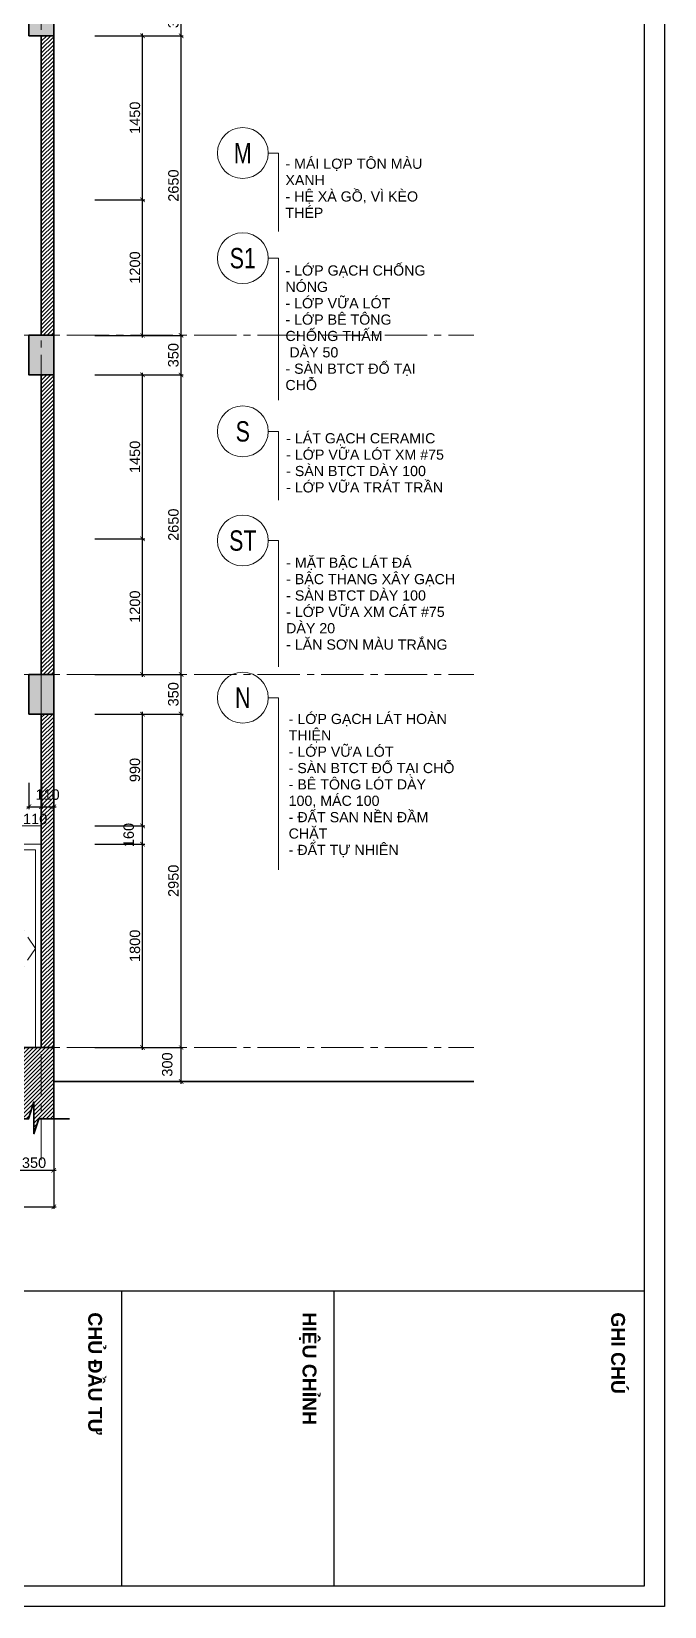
# Model space of a CAD drawing. Header units: millimetres. Extents: x 522695 to 636011, y 461124 to 505319.
# Drawn here: x 630411 to 636011, y 470134 to 484066 of the extents above; entities that cross this region are included whole.
import ezdxf
from ezdxf.enums import TextEntityAlignment as Align

# ---------------------------------------------------------------- set-up
doc = ezdxf.new("R2010")
doc.units = ezdxf.units.MM
doc.header["$LTSCALE"] = 500
doc.header["$MEASUREMENT"] = 0
doc.linetypes.add('CENTER2', pattern=[1.125, 0.75, -0.125, 0.125, -0.125])
doc.linetypes.add('DASHED2', pattern=[0.375, 0.25, -0.125])
doc.layers.get('0').update_dxf_attribs({"linetype": 'CONTINUOUS'})
doc.layers.get('DEFPOINTS').update_dxf_attribs({"color": 250, "linetype": 'CONTINUOUS'})
for name, color, linetype, lineweight in [('DH_CAT', 3, 'CONTINUOUS', 35), ('DH_HATCH', 250, 'CONTINUOUS', 5), ('DH_KHUAT', 149, 'DASHED2', 9), ('DH_KTHUOC', 8, 'CONTINUOUS', 5), ('DH_NETMANH', 9, 'CONTINUOUS', 5), ('DH_NOITHAT', 252, 'CONTINUOUS', 9), ('DH_TEXT', 4, 'CONTINUOUS', 13), ('DH_TRUC', 251, 'CENTER2', 5)]:
    doc.layers.add(name, color=color, linetype=linetype, lineweight=lineweight)
doc.layers.add('IN', color=5, linetype='CONTINUOUS')
doc.styles.add('arial', font='arial.ttf')
doc.styles.add('DH_ARIAL_B', font='arialbd.ttf')
doc.styles.add('DH_KITHUOC', font='arial.ttf')
doc.dimstyles.new('DH_100s', dxfattribs={"dimtxt": 230, "dimasz": 100, "dimexe": 50, "dimexo": 0, "dimgap": 50, "dimtad": 1, "dimdec": 0, "dimzin": 0, "dimdsep": 46, "dimtxsty": 'DH_KITHUOC', "dimblk1": 'ARCHTICK', "dimblk2": 'ARCHTICK', "dimsah": 1, "dimcen": 90, "dimdle": 50, "dimclrd": 8, "dimclre": 8, "dimclrt": 4, "dimadec": 0, "dimazin": 0, "dimtfac": 100, "dimtdec": 0, "dimtofl": 0, "dimtmove": 2, "dimatfit": 3, "dimldrblk": 'ARCHTICK', "dimfxl": 1, "dimtolj": 2, "dimtzin": 0, "dimarcsym": 0})

# ---------------------------------------------------------------- blocks, each defined once
blk = doc.blocks.new('KHUNGTEN_A3')
at = {"color": 3}
blk.add_lwpolyline([(0, 14850), (21000, 14850), (21000, 0), (0, 0)], close=True, dxfattribs=at)
blk.add_lwpolyline([(380, 14704), (20854, 14704), (20854, 146), (380, 146)], close=True)
for points in [[(18720, 14704), (18720, 146)], [(18720, 12461), (20854, 12461)], [(18720, 10924), (20854, 10924)]]:
    blk.add_lwpolyline(points)
at = {"layer": 'DH_TEXT', "char_height": 100, "width": 1830.82, "attachment_point": 4, "style": 'DH_ARIAL_B'}
for s, insert in [('GHI CHÚ', (18874, 14514)), ('HIỆU CHỈNH', (18874, 12271)), ('CHỦ ĐẦU TƯ', (18874, 10734))]:
    blk.add_mtext(s, dxfattribs=dict(at, insert=insert))
blk = doc.blocks.new('_ARCHTICK')
at = {"color": 0, "linetype": 'ByBlock', "const_width": 0.15}
blk.add_lwpolyline([(-0.5, -0.5), (0.5, 0.5)], dxfattribs=at)
blk = doc.blocks.new('*D767')
at = {"layer": 'DEFPOINTS', "color": 0, "transparency": 16777216}
for p in [(630388, 477421), (630498, 477421), (630498, 477208)]:
    blk.add_point(p, dxfattribs=at)
at = {"layer": 'DH_KTHUOC', "color": 8, "lineweight": -2, "transparency": 16777216}
for p, q in [((630388, 477421), (630388, 477188)), ((630498, 477421), (630498, 477188)), ((630368, 477208), (630518, 477208))]:
    blk.add_line(p, q, dxfattribs=at)
at = {"layer": 'DH_KTHUOC', "color": 8, "lineweight": -2, "transparency": 16777216, "xscale": 40, "yscale": 40, "zscale": 40, "rotation": 180}
blk.add_blockref('_ARCHTICK', (630388, 477208), dxfattribs=at)
at = {"layer": 'DH_KTHUOC', "color": 8, "lineweight": -2, "transparency": 16777216, "xscale": 40, "yscale": 40, "zscale": 40}
blk.add_blockref('_ARCHTICK', (630498, 477208), dxfattribs=at)
at = {"layer": 'DH_KTHUOC', "color": 4, "transparency": 16777216, "insert": (630443, 477100), "char_height": 92, "attachment_point": 5, "style": 'DH_KITHUOC'}
blk.add_mtext('\\A2;110', dxfattribs=at)
blk = doc.blocks.new('*D768')
at = {"layer": 'DEFPOINTS', "color": 0, "transparency": 16777216}
for p in [(630498, 477421), (630608, 477421), (630608, 477208)]:
    blk.add_point(p, dxfattribs=at)
at = {"layer": 'DH_KTHUOC', "color": 8, "lineweight": -2, "transparency": 16777216}
for p, q in [((630498, 477421), (630498, 477188)), ((630608, 477421), (630608, 477188)), ((630478, 477208), (630628, 477208))]:
    blk.add_line(p, q, dxfattribs=at)
at = {"layer": 'DH_KTHUOC', "color": 8, "lineweight": -2, "transparency": 16777216, "xscale": 40, "yscale": 40, "zscale": 40, "rotation": 180}
blk.add_blockref('_ARCHTICK', (630498, 477208), dxfattribs=at)
at = {"layer": 'DH_KTHUOC', "color": 8, "lineweight": -2, "transparency": 16777216, "xscale": 40, "yscale": 40, "zscale": 40}
blk.add_blockref('_ARCHTICK', (630608, 477208), dxfattribs=at)
at = {"layer": 'DH_KTHUOC', "color": 4, "transparency": 16777216, "insert": (630553, 477315), "char_height": 92, "attachment_point": 5, "style": 'DH_KITHUOC'}
blk.add_mtext('\\A2;110', dxfattribs=at)
blk = doc.blocks.new('*D777')
at = {"layer": 'DEFPOINTS', "color": 0, "transparency": 16777216}
for p in [(630970, 475078), (631734, 475078), (630970, 474778)]:
    blk.add_point(p, dxfattribs=at)
at = {"layer": 'DH_KTHUOC', "color": 8, "lineweight": -2, "transparency": 16777216}
for p, q in [((631734, 474758), (631734, 475098)), ((630970, 475078), (631754, 475078)), ((630970, 474778), (631754, 474778))]:
    blk.add_line(p, q, dxfattribs=at)
at = {"layer": 'DH_KTHUOC', "color": 8, "lineweight": -2, "transparency": 16777216, "xscale": 40, "yscale": 40, "zscale": 40}
for p, rotation in [((631734, 475078), 90), ((631734, 474778), 270)]:
    blk.add_blockref('_ARCHTICK', p, dxfattribs=dict(at, rotation=rotation))
at = {"layer": 'DH_KTHUOC', "color": 4, "transparency": 16777216, "insert": (631612, 474928), "char_height": 92, "attachment_point": 5, "rotation": 90, "style": 'DH_KITHUOC'}
blk.add_mtext('\\A2;300', dxfattribs=at)
blk = doc.blocks.new('*D778')
at = {"layer": 'DEFPOINTS', "color": 0, "transparency": 16777216}
for p in [(630970, 476878), (631393, 476878), (630970, 475078)]:
    blk.add_point(p, dxfattribs=at)
at = {"layer": 'DH_KTHUOC', "color": 8, "lineweight": -2, "transparency": 16777216}
for p, q in [((630970, 476878), (631413, 476878)), ((631393, 475058), (631393, 476898)), ((630970, 475078), (631413, 475078))]:
    blk.add_line(p, q, dxfattribs=at)
at = {"layer": 'DH_KTHUOC', "color": 8, "lineweight": -2, "transparency": 16777216, "xscale": 40, "yscale": 40, "zscale": 40}
for p, rotation in [((631393, 476878), 90), ((631393, 475078), 270)]:
    blk.add_blockref('_ARCHTICK', p, dxfattribs=dict(at, rotation=rotation))
at = {"layer": 'DH_KTHUOC', "color": 4, "transparency": 16777216, "insert": (631326, 475978), "char_height": 92, "attachment_point": 5, "rotation": 90, "style": 'DH_KITHUOC'}
blk.add_mtext('\\A2;1800', dxfattribs=at)
blk = doc.blocks.new('*D779')
at = {"layer": 'DEFPOINTS', "color": 0, "transparency": 16777216}
for p in [(630970, 477038), (631393, 477038), (630970, 476878)]:
    blk.add_point(p, dxfattribs=at)
at = {"layer": 'DH_KTHUOC', "color": 8, "lineweight": -2, "transparency": 16777216}
for p, q in [((631393, 476858), (631393, 477058)), ((630970, 477038), (631413, 477038)), ((630970, 476878), (631413, 476878))]:
    blk.add_line(p, q, dxfattribs=at)
at = {"layer": 'DH_KTHUOC', "color": 8, "lineweight": -2, "transparency": 16777216, "xscale": 40, "yscale": 40, "zscale": 40}
for p, rotation in [((631393, 477038), 90), ((631393, 476878), 270)]:
    blk.add_blockref('_ARCHTICK', p, dxfattribs=dict(at, rotation=rotation))
at = {"layer": 'DH_KTHUOC', "color": 4, "transparency": 16777216, "insert": (631271, 476958), "char_height": 92, "attachment_point": 5, "rotation": 90, "style": 'DH_KITHUOC'}
blk.add_mtext('\\A2;160', dxfattribs=at)
blk = doc.blocks.new('*D780')
at = {"layer": 'DEFPOINTS', "color": 0, "transparency": 16777216}
for p in [(630970, 478028), (631393, 478028), (630970, 477038)]:
    blk.add_point(p, dxfattribs=at)
at = {"layer": 'DH_KTHUOC', "color": 8, "lineweight": -2, "transparency": 16777216}
for p, q in [((630970, 478028), (631413, 478028)), ((631393, 477018), (631393, 478048)), ((630970, 477038), (631413, 477038))]:
    blk.add_line(p, q, dxfattribs=at)
at = {"layer": 'DH_KTHUOC', "color": 8, "lineweight": -2, "transparency": 16777216, "xscale": 40, "yscale": 40, "zscale": 40}
for p, rotation in [((631393, 478028), 90), ((631393, 477038), 270)]:
    blk.add_blockref('_ARCHTICK', p, dxfattribs=dict(at, rotation=rotation))
at = {"layer": 'DH_KTHUOC', "color": 4, "transparency": 16777216, "insert": (631326, 477533), "char_height": 92, "attachment_point": 5, "rotation": 90, "style": 'DH_KITHUOC'}
blk.add_mtext('\\A2;990', dxfattribs=at)
blk = doc.blocks.new('*D781')
at = {"layer": 'DEFPOINTS', "color": 0, "transparency": 16777216}
for p in [(630970, 478378), (631734, 478378), (630970, 478028)]:
    blk.add_point(p, dxfattribs=at)
at = {"layer": 'DH_KTHUOC', "color": 8, "lineweight": -2, "transparency": 16777216}
for p, q in [((630970, 478378), (631754, 478378)), ((631734, 478008), (631734, 478398)), ((630970, 478028), (631754, 478028))]:
    blk.add_line(p, q, dxfattribs=at)
at = {"layer": 'DH_KTHUOC', "color": 8, "lineweight": -2, "transparency": 16777216, "xscale": 40, "yscale": 40, "zscale": 40}
for p, rotation in [((631734, 478378), 90), ((631734, 478028), 270)]:
    blk.add_blockref('_ARCHTICK', p, dxfattribs=dict(at, rotation=rotation))
at = {"layer": 'DH_KTHUOC', "color": 4, "transparency": 16777216, "insert": (631666, 478203), "char_height": 92, "attachment_point": 5, "rotation": 90, "style": 'DH_KITHUOC'}
blk.add_mtext('\\A2;350', dxfattribs=at)
blk = doc.blocks.new('*D782')
at = {"layer": 'DEFPOINTS', "color": 0, "transparency": 16777216}
for p in [(630970, 479578), (631393, 479578), (630970, 478378)]:
    blk.add_point(p, dxfattribs=at)
at = {"layer": 'DH_KTHUOC', "color": 8, "lineweight": -2, "transparency": 16777216}
for p, q in [((630970, 479578), (631413, 479578)), ((631393, 478358), (631393, 479598)), ((630970, 478378), (631413, 478378))]:
    blk.add_line(p, q, dxfattribs=at)
at = {"layer": 'DH_KTHUOC', "color": 8, "lineweight": -2, "transparency": 16777216, "xscale": 40, "yscale": 40, "zscale": 40}
for p, rotation in [((631393, 479578), 90), ((631393, 478378), 270)]:
    blk.add_blockref('_ARCHTICK', p, dxfattribs=dict(at, rotation=rotation))
at = {"layer": 'DH_KTHUOC', "color": 4, "transparency": 16777216, "insert": (631326, 478978), "char_height": 92, "attachment_point": 5, "rotation": 90, "style": 'DH_KITHUOC'}
blk.add_mtext('\\A2;1200', dxfattribs=at)
blk = doc.blocks.new('*D783')
at = {"layer": 'DEFPOINTS', "color": 0, "transparency": 16777216}
for p in [(630970, 481028), (631393, 481028), (630970, 479578)]:
    blk.add_point(p, dxfattribs=at)
at = {"layer": 'DH_KTHUOC', "color": 8, "lineweight": -2, "transparency": 16777216}
for p, q in [((630970, 481028), (631413, 481028)), ((631393, 479558), (631393, 481048)), ((630970, 479578), (631413, 479578))]:
    blk.add_line(p, q, dxfattribs=at)
at = {"layer": 'DH_KTHUOC', "color": 8, "lineweight": -2, "transparency": 16777216, "xscale": 40, "yscale": 40, "zscale": 40}
for p, rotation in [((631393, 481028), 90), ((631393, 479578), 270)]:
    blk.add_blockref('_ARCHTICK', p, dxfattribs=dict(at, rotation=rotation))
at = {"layer": 'DH_KTHUOC', "color": 4, "transparency": 16777216, "insert": (631326, 480303), "char_height": 92, "attachment_point": 5, "rotation": 90, "style": 'DH_KITHUOC'}
blk.add_mtext('\\A2;1450', dxfattribs=at)
blk = doc.blocks.new('*D784')
at = {"layer": 'DEFPOINTS', "color": 0, "transparency": 16777216}
for p in [(630970, 481378), (631734, 481378), (630970, 481028)]:
    blk.add_point(p, dxfattribs=at)
at = {"layer": 'DH_KTHUOC', "color": 8, "lineweight": -2, "transparency": 16777216}
for p, q in [((630970, 481378), (631754, 481378)), ((631734, 481008), (631734, 481398)), ((630970, 481028), (631754, 481028))]:
    blk.add_line(p, q, dxfattribs=at)
at = {"layer": 'DH_KTHUOC', "color": 8, "lineweight": -2, "transparency": 16777216, "xscale": 40, "yscale": 40, "zscale": 40}
for p, rotation in [((631734, 481378), 90), ((631734, 481028), 270)]:
    blk.add_blockref('_ARCHTICK', p, dxfattribs=dict(at, rotation=rotation))
at = {"layer": 'DH_KTHUOC', "color": 4, "transparency": 16777216, "insert": (631666, 481203), "char_height": 92, "attachment_point": 5, "rotation": 90, "style": 'DH_KITHUOC'}
blk.add_mtext('\\A2;350', dxfattribs=at)
blk = doc.blocks.new('*D785')
at = {"layer": 'DEFPOINTS', "color": 0, "transparency": 16777216}
for p in [(630970, 482578), (631393, 482578), (630970, 481378)]:
    blk.add_point(p, dxfattribs=at)
at = {"layer": 'DH_KTHUOC', "color": 8, "lineweight": -2, "transparency": 16777216}
for p, q in [((630970, 482578), (631413, 482578)), ((631393, 481358), (631393, 482598)), ((630970, 481378), (631413, 481378))]:
    blk.add_line(p, q, dxfattribs=at)
at = {"layer": 'DH_KTHUOC', "color": 8, "lineweight": -2, "transparency": 16777216, "xscale": 40, "yscale": 40, "zscale": 40}
for p, rotation in [((631393, 482578), 90), ((631393, 481378), 270)]:
    blk.add_blockref('_ARCHTICK', p, dxfattribs=dict(at, rotation=rotation))
at = {"layer": 'DH_KTHUOC', "color": 4, "transparency": 16777216, "insert": (631326, 481978), "char_height": 92, "attachment_point": 5, "rotation": 90, "style": 'DH_KITHUOC'}
blk.add_mtext('\\A2;1200', dxfattribs=at)
blk = doc.blocks.new('*D786')
at = {"layer": 'DEFPOINTS', "color": 0, "transparency": 16777216}
for p in [(630970, 484028), (631393, 484028), (630970, 482578)]:
    blk.add_point(p, dxfattribs=at)
at = {"layer": 'DH_KTHUOC', "color": 8, "lineweight": -2, "transparency": 16777216}
for p, q in [((630970, 484028), (631413, 484028)), ((631393, 482558), (631393, 484048)), ((630970, 482578), (631413, 482578))]:
    blk.add_line(p, q, dxfattribs=at)
at = {"layer": 'DH_KTHUOC', "color": 8, "lineweight": -2, "transparency": 16777216, "xscale": 40, "yscale": 40, "zscale": 40}
for p, rotation in [((631393, 484028), 90), ((631393, 482578), 270)]:
    blk.add_blockref('_ARCHTICK', p, dxfattribs=dict(at, rotation=rotation))
at = {"layer": 'DH_KTHUOC', "color": 4, "transparency": 16777216, "insert": (631326, 483303), "char_height": 92, "attachment_point": 5, "rotation": 90, "style": 'DH_KITHUOC'}
blk.add_mtext('\\A2;1450', dxfattribs=at)
blk = doc.blocks.new('*D787')
at = {"layer": 'DEFPOINTS', "color": 0, "transparency": 16777216}
for p in [(630970, 484378), (631734, 484378), (630970, 484028)]:
    blk.add_point(p, dxfattribs=at)
at = {"layer": 'DH_KTHUOC', "color": 8, "lineweight": -2, "transparency": 16777216}
for p, q in [((630970, 484378), (631754, 484378)), ((631734, 484008), (631734, 484398)), ((630970, 484028), (631754, 484028))]:
    blk.add_line(p, q, dxfattribs=at)
at = {"layer": 'DH_KTHUOC', "color": 8, "lineweight": -2, "transparency": 16777216, "xscale": 40, "yscale": 40, "zscale": 40}
for p, rotation in [((631734, 484378), 90), ((631734, 484028), 270)]:
    blk.add_blockref('_ARCHTICK', p, dxfattribs=dict(at, rotation=rotation))
at = {"layer": 'DH_KTHUOC', "color": 4, "transparency": 16777216, "insert": (631666, 484203), "char_height": 92, "attachment_point": 5, "rotation": 90, "style": 'DH_KITHUOC'}
blk.add_mtext('\\A2;350', dxfattribs=at)
blk = doc.blocks.new('*D795')
at = {"layer": 'DEFPOINTS', "color": 0, "transparency": 16777216}
for p in [(630970, 478028), (631734, 478028), (630970, 475078)]:
    blk.add_point(p, dxfattribs=at)
at = {"layer": 'DH_KTHUOC', "color": 8, "lineweight": -2, "transparency": 16777216}
for p, q in [((630970, 478028), (631754, 478028)), ((631734, 475058), (631734, 478048)), ((630970, 475078), (631754, 475078))]:
    blk.add_line(p, q, dxfattribs=at)
at = {"layer": 'DH_KTHUOC', "color": 8, "lineweight": -2, "transparency": 16777216, "xscale": 40, "yscale": 40, "zscale": 40}
for p, rotation in [((631734, 478028), 90), ((631734, 475078), 270)]:
    blk.add_blockref('_ARCHTICK', p, dxfattribs=dict(at, rotation=rotation))
at = {"layer": 'DH_KTHUOC', "color": 4, "transparency": 16777216, "insert": (631667, 476553), "char_height": 92, "attachment_point": 5, "rotation": 90, "style": 'DH_KITHUOC'}
blk.add_mtext('\\A2;2950', dxfattribs=at)
blk = doc.blocks.new('*D796')
at = {"layer": 'DEFPOINTS', "color": 0, "transparency": 16777216}
for p in [(630970, 481028), (631734, 481028), (630970, 478378)]:
    blk.add_point(p, dxfattribs=at)
at = {"layer": 'DH_KTHUOC', "color": 8, "lineweight": -2, "transparency": 16777216}
for p, q in [((630970, 481028), (631754, 481028)), ((631734, 478358), (631734, 481048)), ((630970, 478378), (631754, 478378))]:
    blk.add_line(p, q, dxfattribs=at)
at = {"layer": 'DH_KTHUOC', "color": 8, "lineweight": -2, "transparency": 16777216, "xscale": 40, "yscale": 40, "zscale": 40}
for p, rotation in [((631734, 481028), 90), ((631734, 478378), 270)]:
    blk.add_blockref('_ARCHTICK', p, dxfattribs=dict(at, rotation=rotation))
at = {"layer": 'DH_KTHUOC', "color": 4, "transparency": 16777216, "insert": (631667, 479703), "char_height": 92, "attachment_point": 5, "rotation": 90, "style": 'DH_KITHUOC'}
blk.add_mtext('\\A2;2650', dxfattribs=at)
blk = doc.blocks.new('*D797')
at = {"layer": 'DEFPOINTS', "color": 0, "transparency": 16777216}
for p in [(630970, 484028), (631734, 484028), (630970, 481378)]:
    blk.add_point(p, dxfattribs=at)
at = {"layer": 'DH_KTHUOC', "color": 8, "lineweight": -2, "transparency": 16777216}
for p, q in [((630970, 484028), (631754, 484028)), ((631734, 481358), (631734, 484048)), ((630970, 481378), (631754, 481378))]:
    blk.add_line(p, q, dxfattribs=at)
at = {"layer": 'DH_KTHUOC', "color": 8, "lineweight": -2, "transparency": 16777216, "xscale": 40, "yscale": 40, "zscale": 40}
for p, rotation in [((631734, 484028), 90), ((631734, 481378), 270)]:
    blk.add_blockref('_ARCHTICK', p, dxfattribs=dict(at, rotation=rotation))
at = {"layer": 'DH_KTHUOC', "color": 4, "transparency": 16777216, "insert": (631667, 482703), "char_height": 92, "attachment_point": 5, "rotation": 90, "style": 'DH_KITHUOC'}
blk.add_mtext('\\A2;2650', dxfattribs=at)
blk = doc.blocks.new('*D842')
at = {"layer": 'DEFPOINTS', "color": 0, "transparency": 16777216}
for p in [(630258, 474447), (630608, 474447), (630608, 473992)]:
    blk.add_point(p, dxfattribs=at)
at = {"layer": 'DH_KTHUOC', "color": 8, "lineweight": -2, "transparency": 16777216}
for p, q in [((630258, 474447), (630258, 473972)), ((630608, 474447), (630608, 473972)), ((630238, 473992), (630628, 473992))]:
    blk.add_line(p, q, dxfattribs=at)
at = {"layer": 'DH_KTHUOC', "color": 8, "lineweight": -2, "transparency": 16777216, "xscale": 40, "yscale": 40, "zscale": 40, "rotation": 180}
blk.add_blockref('_ARCHTICK', (630258, 473992), dxfattribs=at)
at = {"layer": 'DH_KTHUOC', "color": 8, "lineweight": -2, "transparency": 16777216, "xscale": 40, "yscale": 40, "zscale": 40}
blk.add_blockref('_ARCHTICK', (630608, 473992), dxfattribs=at)
at = {"layer": 'DH_KTHUOC', "color": 4, "transparency": 16777216, "insert": (630433, 474059), "char_height": 92, "attachment_point": 5, "style": 'DH_KITHUOC'}
blk.add_mtext('\\A2;350', dxfattribs=at)
blk = doc.blocks.new('*D844')
at = {"layer": 'DEFPOINTS', "color": 0, "transparency": 16777216}
for p in [(623408, 474194), (630608, 474194), (630608, 473670)]:
    blk.add_point(p, dxfattribs=at)
at = {"layer": 'DH_KTHUOC', "color": 8, "lineweight": -2, "transparency": 16777216}
for p, q in [((623408, 474194), (623408, 473650)), ((630608, 474194), (630608, 473650)), ((623388, 473670), (630628, 473670))]:
    blk.add_line(p, q, dxfattribs=at)
at = {"layer": 'DH_KTHUOC', "color": 8, "lineweight": -2, "transparency": 16777216, "xscale": 40, "yscale": 40, "zscale": 40, "rotation": 180}
blk.add_blockref('_ARCHTICK', (623408, 473670), dxfattribs=at)
at = {"layer": 'DH_KTHUOC', "color": 8, "lineweight": -2, "transparency": 16777216, "xscale": 40, "yscale": 40, "zscale": 40}
blk.add_blockref('_ARCHTICK', (630608, 473670), dxfattribs=at)
at = {"layer": 'DH_KTHUOC', "color": 4, "transparency": 16777216, "insert": (627008, 473737), "char_height": 92, "attachment_point": 5, "style": 'DH_KITHUOC'}
blk.add_mtext('\\A2;7200', dxfattribs=at)

msp = doc.modelspace()

# ---------------------------------------------------------------- hatches: boundary and pattern name
at = {"layer": 'DH_HATCH'}
h = msp.add_hatch(dxfattribs=at)
h.set_pattern_fill('CHAU-01', color=256, scale=10, style=0, pattern_type=2)
h.set_pattern_definition([(50, (622557.9, 484028.39), (71.726, -6.2752), [7.5, -82.5]), (355, (622557.9, 484028.39), (-13.8751, 75.2192), [6, -66]), (100.4514, (622563.88, 484027.866), (57.85094, 68.94395), [6.374, -70.1142]), (46.1842, (622557.9, 484048.39), (106.7241, -16.5519), [11.25, -123.75]), (96.6356, (622566.8, 484047.01), (93.4663, 97.4118), [9.561, -105.1713]), (351.1842, (622557.9, 484048.39), (93.4662, 97.4119), [9, -99]), (21, (622567.9, 484043.39), (59.6907, -40.2619), [7.5, -82.5]), (326, (622567.9, 484043.39), (24.3315, 72.515), [6, -66]), (71.4514, (622572.876, 484040.034), (84.02226, 32.25305), [6.374, -70.1142]), (37.5, (622557.902, 484028.389), (1.215986, 33.289385), [0, -65.2, 0, -67, 0, -66.25]), (7.5, (622557.902, 484028.39), (26.30695, 39.44117), [0, -38.2, 0, -63.7, 0, -25.25]), (327.5, (622535.602, 484028.39), (53.38224, -2.25549), [0, -25, 0, -78, 0, -103.5]), (317.5, (622525.6, 484028.39), (58.31862, 10.0105), [0, -32.5, 0, -51.8, 0, -73.5]), (45, (622557.9, 484028.39), (-30.05204, 30.05204), []), (45, (622557.9, 484040.64), (-30.05204, 30.05204), [])])
h.paths.add_polyline_path([(622557.9, 484378.4), (622557.9, 484028.4), (622777.9, 484028.4), (622777.9, 484278.4), (623407.5, 484278.4), (623407.5, 484028.4), (623627.5, 484028.4), (623627.5, 484278.4), (627107.5, 484278.4), (627107.5, 484028.4), (627327.5, 484028.4), (627327.5, 484228.4), (629577.5, 484228.4), (629577.5, 484028.4), (629797.5, 484028.4), (629797.5, 484378.4), (629687.5, 484378.4), (629687.5, 484328.4), (627327.5, 484328.4), (627327.5, 484378.4)])
h.paths.add_polyline_path([(630387.5, 484378.4), (630607.5, 484378.4), (630607.5, 484028.4), (630387.5, 484028.4)])
h = msp.add_hatch(dxfattribs=at)
h.set_pattern_fill('ANSI31', color=256, scale=200, style=0)
h.set_pattern_definition([(45, (622557.902, 481378.389), (-17.67767, 17.67767), [])])
h.paths.add_polyline_path([(622777.9, 484028.4), (622777.9, 484028.4), (622557.9, 484028.4), (622557.9, 483928.4), (622777.9, 483928.4)])
h.paths.add_polyline_path([(622777.9, 482228.4), (622557.9, 482228.4), (622557.9, 481378.4), (622777.9, 481378.4)])
h.paths.add_polyline_path([(627327.5, 484028.4), (627217.5, 484028.4), (627217.5, 481378.4), (627327.5, 481378.4)])
h.paths.add_polyline_path([(629797.5, 482178.4), (629687.5, 482178.4), (629687.5, 481378.4), (629797.5, 481378.4)])
h.paths.add_polyline_path([(629797.5, 484028.4), (629687.5, 484028.4), (629687.5, 483478.4), (629797.5, 483478.4)])
h.paths.add_polyline_path([(630607.5, 484028.4), (630497.5, 484028.4), (630497.5, 481378.4), (630607.5, 481378.4)])
h = msp.add_hatch(dxfattribs=at)
h.set_pattern_fill('CHAU-01', color=256, scale=10, style=0, pattern_type=2)
h.set_pattern_definition([(50, (622557.9, 481028.39), (71.726, -6.2752), [7.5, -82.5]), (355, (622557.9, 481028.39), (-13.8751, 75.2192), [6, -66]), (100.4514, (622563.88, 481027.866), (57.85094, 68.94395), [6.374, -70.1142]), (46.1842, (622557.9, 481048.39), (106.7241, -16.5519), [11.25, -123.75]), (96.6356, (622566.8, 481047.01), (93.4663, 97.4118), [9.561, -105.1713]), (351.1842, (622557.9, 481048.39), (93.4662, 97.4119), [9, -99]), (21, (622567.9, 481043.39), (59.6907, -40.2619), [7.5, -82.5]), (326, (622567.9, 481043.39), (24.3315, 72.515), [6, -66]), (71.4514, (622572.876, 481040.034), (84.02226, 32.25305), [6.374, -70.1142]), (37.5, (622557.902, 481028.389), (1.215986, 33.289385), [0, -65.2, 0, -67, 0, -66.25]), (7.5, (622557.902, 481028.39), (26.30695, 39.44117), [0, -38.2, 0, -63.7, 0, -25.25]), (327.5, (622535.602, 481028.39), (53.38224, -2.25549), [0, -25, 0, -78, 0, -103.5]), (317.5, (622525.6, 481028.39), (58.31862, 10.0105), [0, -32.5, 0, -51.8, 0, -73.5]), (45, (622557.9, 481028.39), (-30.05204, 30.05204), []), (45, (622557.9, 481040.64), (-30.05204, 30.05204), [])])
h.paths.add_polyline_path([(622557.9, 481378.4), (622557.9, 481028.4), (622777.9, 481028.4), (622777.9, 481278.4), (623407.5, 481278.4), (623407.5, 481028.4), (623627.5, 481028.4), (623627.5, 481278.4), (627107.5, 481278.4), (627107.5, 481028.4), (627327.5, 481028.4), (627327.5, 481228.4), (629577.5, 481228.4), (629577.5, 481028.4), (629797.5, 481028.4), (629797.5, 481378.4), (629687.5, 481378.4), (629687.5, 481328.4), (627327.5, 481328.4), (627327.5, 481378.4)])
h.paths.add_polyline_path([(630387.5, 481378.4), (630607.5, 481378.4), (630607.5, 481028.4), (630387.5, 481028.4)])
h = msp.add_hatch(dxfattribs=at)
h.set_pattern_fill('ANSI31', color=256, scale=200, style=0)
h.set_pattern_definition([(45, (622557.902, 478378.389), (-17.67767, 17.67767), [])])
h.paths.add_polyline_path([(622777.9, 481028.4), (622777.9, 481028.4), (622557.9, 481028.4), (622557.9, 480928.4), (622777.9, 480928.4)])
h.paths.add_polyline_path([(622777.9, 479228.4), (622557.9, 479228.4), (622557.9, 478378.4), (622777.9, 478378.4)])
h.paths.add_polyline_path([(627327.5, 481028.4), (627217.5, 481028.4), (627217.5, 478378.4), (627327.5, 478378.4)])
h.paths.add_polyline_path([(629797.5, 479178.4), (629687.5, 479178.4), (629687.5, 478378.4), (629797.5, 478378.4)])
h.paths.add_polyline_path([(629797.5, 481028.4), (629687.5, 481028.4), (629687.5, 480478.4), (629797.5, 480478.4)])
h.paths.add_polyline_path([(630607.5, 481028.4), (630497.5, 481028.4), (630497.5, 478378.4), (630607.5, 478378.4)])
h = msp.add_hatch(dxfattribs=at)
h.set_pattern_fill('CHAU-01', color=256, scale=10, style=0, pattern_type=2)
h.set_pattern_definition([(50, (622557.9, 478028.39), (71.726, -6.2752), [7.5, -82.5]), (355, (622557.9, 478028.39), (-13.8751, 75.2192), [6, -66]), (100.4514, (622563.88, 478027.866), (57.85094, 68.94395), [6.374, -70.1142]), (46.1842, (622557.9, 478048.39), (106.7241, -16.5519), [11.25, -123.75]), (96.6356, (622566.8, 478047.01), (93.4663, 97.4118), [9.561, -105.1713]), (351.1842, (622557.9, 478048.39), (93.4662, 97.4119), [9, -99]), (21, (622567.9, 478043.39), (59.6907, -40.2619), [7.5, -82.5]), (326, (622567.9, 478043.39), (24.3315, 72.515), [6, -66]), (71.4514, (622572.876, 478040.034), (84.02226, 32.25305), [6.374, -70.1142]), (37.5, (622557.902, 478028.389), (1.215986, 33.289385), [0, -65.2, 0, -67, 0, -66.25]), (7.5, (622557.902, 478028.39), (26.30695, 39.44117), [0, -38.2, 0, -63.7, 0, -25.25]), (327.5, (622535.602, 478028.39), (53.38224, -2.25549), [0, -25, 0, -78, 0, -103.5]), (317.5, (622525.6, 478028.39), (58.31862, 10.0105), [0, -32.5, 0, -51.8, 0, -73.5]), (45, (622557.9, 478028.39), (-30.05204, 30.05204), []), (45, (622557.9, 478040.64), (-30.05204, 30.05204), [])])
h.paths.add_polyline_path([(622557.9, 478378.4), (622557.9, 478028.4), (622777.9, 478028.4), (622777.9, 478278.4), (623407.5, 478278.4), (623407.5, 478028.4), (623627.5, 478028.4), (623627.5, 478278.4), (627107.5, 478278.4), (627107.5, 478028.4), (627327.5, 478028.4), (627327.5, 478228.4), (629577.5, 478228.4), (629577.5, 478028.4), (629797.5, 478028.4), (629797.5, 478378.4), (629687.5, 478378.4), (629687.5, 478328.4), (627327.5, 478328.4), (627327.5, 478378.4)])
h.paths.add_polyline_path([(630387.5, 478378.4), (630607.5, 478378.4), (630607.5, 478028.4), (630387.5, 478028.4)])
h = msp.add_hatch(dxfattribs=at)
h.set_pattern_fill('ANSI31', color=256, scale=200, style=0)
h.set_pattern_definition([(45, (623407.542, 475078.389), (-17.67767, 17.67767), [])])
h.paths.add_polyline_path([(623517.5, 478028.4), (623407.5, 478028.4), (623407.5, 477878.4), (623517.5, 477878.4)])
h.paths.add_polyline_path([(623627.5, 478028.4), (623517.5, 478028.4), (623517.5, 477878.4), (623627.5, 477878.4)])
h.paths.add_polyline_path([(630607.5, 478028.4), (630497.5, 478028.4), (630497.5, 475078.4), (630607.5, 475078.4)])
h = msp.add_hatch(dxfattribs=at)
h.set_pattern_fill('ANSI31', color=256, scale=200, style=0)
h.set_pattern_definition([(45, (622807.542, 474316.139), (-17.67767, 17.67767), [])])
h.paths.add_polyline_path([(623407.5, 474978.4), (623107.5, 474978.4), (623107.5, 474878.4), (622807.5, 474878.4), (622807.5, 474778.4), (623407.5, 474778.4)])
h.paths.add_polyline_path([(623517.5, 475078.4), (623407.5, 475078.4), (623407.5, 474446.9), (623517.5, 474446.9)])
h.paths.add_polyline_path([(623757.5, 475078.4), (623517.5, 475078.4), (623517.5, 474446.9), (623534.7, 474446.9), (623581.6, 474597.2), (623581.6, 474316.1), (623626.5, 474446.9), (623757.5, 474446.9)])
h.paths.add_polyline_path([(627217.5, 475078.4), (627042.5, 475078.4), (627042.5, 474446.9), (627169.7, 474446.9), (627217.5, 474600.2)])
h.paths.add_polyline_path([(627392.5, 475078.4), (627217.5, 475078.4), (627217.5, 474318.9), (627261.5, 474446.9), (627392.5, 474446.9)])
h.paths.add_polyline_path([(630497.5, 475078.4), (630257.5, 475078.4), (630257.5, 474446.9), (630384.7, 474446.9), (630431.6, 474597.2), (630431.6, 474316.1), (630476.5, 474446.9), (630497.5, 474446.9)])
h.paths.add_polyline_path([(630607.5, 475078.4), (630497.5, 475078.4), (630497.5, 474446.9), (630607.5, 474446.9)])

# ---------------------------------------------------------------- linework, layer by layer
at = {"layer": 'DH_CAT'}
for points in [[(630387.5, 484378.4), (630607.5, 484378.4), (630607.5, 484028.4), (630387.5, 484028.4)], [(630387.5, 484378.4), (630607.5, 484378.4), (630607.5, 484028.4), (630387.5, 484028.4)], [(630387.5, 481378.4), (630607.5, 481378.4), (630607.5, 481028.4), (630387.5, 481028.4)], [(630387.5, 478378.4), (630607.5, 478378.4), (630607.5, 478028.4), (630387.5, 478028.4)]]:
    msp.add_lwpolyline(points, close=True, dxfattribs=at)
for points in [[(630497.5, 481378.4), (630497.5, 484028.4)], [(630607.5, 481378.4), (630607.5, 484028.4)], [(630497.5, 478378.4), (630497.5, 481028.4)], [(630607.5, 478378.4), (630607.5, 481028.4)], [(630497.5, 475078.4), (630497.5, 478028.4)], [(630607.5, 478028.4), (630607.5, 475078.4)], [(623407.5, 475078.4), (630607.5, 475078.4)], [(630607.5, 474446.9), (630607.5, 475078.4)], [(630607.5, 474778.4), (634322.9, 474778.4)], [(630097.8, 474446.9), (630384.7, 474446.9), (630431.6, 474597.2), (630431.6, 474316.1), (630476.5, 474446.9), (630747.9, 474446.9)]]:
    msp.add_lwpolyline(points, dxfattribs=at)
at = {"layer": 'DH_KHUAT'}
msp.add_lwpolyline([(629847.5, 476828.4), (630447.5, 475953.4), (629847.5, 475078.4)], dxfattribs=at)
at = {"layer": 'DH_NETMANH'}
msp.add_lwpolyline([(630497.5, 475078.4), (630497.5, 476878.4), (629797.5, 476878.4), (629797.5, 475078.4)], dxfattribs=at)
at = {"layer": 'DH_NOITHAT'}
msp.add_lwpolyline([(630447.5, 475078.4), (630447.5, 476828.4), (629847.5, 476828.4), (629847.5, 475078.4)], dxfattribs=at)
at = {"layer": 'DH_TEXT'}
for points in [[(632505, 482990.9), (632595, 482990.9), (632595, 482296.5)], [(632505, 482061.1), (632595, 482061.1), (632595, 480804)], [(632505, 480528.6), (632595, 480528.6), (632595, 479921.1)], [(632505, 479562.9), (632595, 479562.9), (632595, 478446.5)], [(632505, 478173.1), (632595, 478173.1), (632595, 476650)], [(629647.5, 477038.4), (630497.5, 477038.4)]]:
    msp.add_lwpolyline(points, dxfattribs=at)
for centre in [(632280, 482990.9), (632280, 482061.1), (632280, 480528.6), (632280, 479562.9), (632280, 478173.1)]:
    msp.add_circle(centre, 225, dxfattribs=at)
at = {"layer": 'DH_TRUC'}
msp.add_line((630497.5, 474082.1), (630497.5, 494473.6), dxfattribs=at)
for points in [[(619473.8, 481378.4), (634322.9, 481378.4)], [(619473.8, 478378.4), (634322.9, 478378.4)], [(619473.8, 475078.4), (634322.9, 475078.4)]]:
    msp.add_lwpolyline(points, dxfattribs=at)
at = {"layer": 'IN'}
msp.add_lwpolyline([(617834.8, 495837.7), (636011.2, 495837.7), (636011.2, 470133.7), (617834.8, 470133.7)], close=True, dxfattribs=at)

# ---------------------------------------------------------------- block references
at = {"xscale": 1.22400000016205, "yscale": 1.22400000016205, "zscale": 1.22400000016205, "rotation": 270}
msp.add_blockref('KHUNGTEN_A3', (617834.8, 495837.7), dxfattribs=at)

# ---------------------------------------------------------------- texts
at = {"layer": 'DH_TEXT', "style": 'arial', "width": 0.75}
for s, p in [('M', (632280, 482990.9)), ('S1', (632280, 482061.1)), ('S', (632280, 480528.6)), ('ST', (632280, 479562.9)), ('N', (632280, 478173.1))]:
    msp.add_text(s, height=180, dxfattribs=at).set_placement(p, align=Align.MIDDLE_CENTER)
at = {"layer": 'DH_TEXT', "ltscale": 0.5, "char_height": 90, "attachment_point": 4, "line_spacing_factor": 0.965075, "style": 'arial'}
for s, insert, width in [('- MÁI LỢP TÔN MÀU XANH\\P- HỆ XÀ GỒ, VÌ KÈO THÉP', (632657.3, 482679.3), 1301.662), ('- LỚP GẠCH CHỐNG NÓNG\\P- LỚP VỮA LÓT\\P- LỚP BÊ TÔNG CHỐNG THẤM \\P DÀY 50\\P- SÀN BTCT ĐỔ TẠI CHỖ', (632657.3, 481444.6), 1333.662), ('- LÁT GẠCH CERAMIC\\P- LỚP VỮA LÓT XM #75\\P- SÀN BTCT DÀY 100\\P- LỚP VỮA TRÁT TRẦN', (632663.8, 480250), 2235.356), ('- MẶT BẬC LÁT ĐÁ\\P- BẬC THANG XÂY GẠCH\\P- SÀN BTCT DÀY 100\\P- LỚP VỮA XM CÁT #75 DÀY 20\\P- LĂN SƠN MÀU TRẮNG', (632663.8, 479004.2), 1473.179), ('- LỚP GẠCH LÁT HOÀN THIỆN\\P- LỚP VỮA LÓT\\P- SÀN BTCT ĐỔ TẠI CHỖ\\P- BÊ TÔNG LÓT DÀY 100, MÁC 100\\P- ĐẤT SAN NỀN ĐẦM CHẶT\\P- ĐẤT TỰ NHIÊN', (632686, 477395.9), 1403.032)]:
    msp.add_mtext(s, dxfattribs=dict(at, insert=insert, width=width))

# ---------------------------------------------------------------- dimensions: what is measured, and where the dimension line sits
at = {"layer": 'DH_KTHUOC'}
for base, p1, p2, picture, middle in [((631733.5, 484378.4), (630970, 484028.4), (630970, 484378.4), '*D787', (631666.5, 484203.4)), ((631393, 484028.4), (630970, 482578.4), (630970, 484028.4), '*D786', (631326, 483303.4)), ((631733.5, 484028.4), (630970, 481378.4), (630970, 484028.4), '*D797', (631666.5, 482703.4)), ((631393, 482578.4), (630970, 481378.4), (630970, 482578.4), '*D785', (631326, 481978.4)), ((631733.5, 481378.4), (630970, 481028.4), (630970, 481378.4), '*D784', (631666.5, 481203.4)), ((631393, 481028.4), (630970, 479578.4), (630970, 481028.4), '*D783', (631326, 480303.4)), ((631733.5, 481028.4), (630970, 478378.4), (630970, 481028.4), '*D796', (631666.5, 479703.4)), ((631393, 479578.4), (630970, 478378.4), (630970, 479578.4), '*D782', (631326, 478978.4)), ((631733.5, 478378.4), (630970, 478028.4), (630970, 478378.4), '*D781', (631666.5, 478203.4)), ((631393, 478028.4), (630970, 477038.4), (630970, 478028.4), '*D780', (631326, 477533.4)), ((631733.5, 478028.4), (630970, 475078.4), (630970, 478028.4), '*D795', (631666.5, 476553.4)), ((631393, 476878.4), (630970, 475078.4), (630970, 476878.4), '*D778', (631326, 475978.4))]:
    dim = msp.add_linear_dim(base=base, p1=p1, p2=p2, angle=90, dimstyle='DH_100s', override={"dimscale": 0.4, "dimarcsym": 2}, dxfattribs=at)
    dim.commit()
    dim.dimension.update_dxf_attribs({"geometry": picture, "text_midpoint": middle})
for base, p1, p2, picture, middle in [((630497.5, 477207.5), (630387.5, 477421), (630497.5, 477421), '*D767', (630442.5, 477099.5)), ((630607.5, 477207.5), (630497.5, 477421), (630607.5, 477421), '*D768', (630552.5, 477315))]:
    dim = msp.add_linear_dim(base=base, p1=p1, p2=p2, dimstyle='DH_100s', override={"dimscale": 0.4, "dimarcsym": 2}, dxfattribs=at)
    dim.commit()
    dim.dimension.update_dxf_attribs({"geometry": picture, "text_midpoint": middle, "dimtype": 128})
for base, p1, p2, picture, middle in [((631393, 477038.4), (630970, 476878.4), (630970, 477038.4), '*D779', (631271.1, 476958.4)), ((631733.5, 475078.4), (630970, 474778.4), (630970, 475078.4), '*D777', (631611.8, 474928.4))]:
    dim = msp.add_linear_dim(base=base, p1=p1, p2=p2, angle=90, dimstyle='DH_100s', override={"dimscale": 0.4, "dimarcsym": 2}, dxfattribs=at)
    dim.commit()
    dim.dimension.update_dxf_attribs({"geometry": picture, "text_midpoint": middle, "dimtype": 128})
for base, p1, p2, picture, middle in [((630607.5, 473991.5), (630257.5, 474446.9), (630607.5, 474446.9), '*D842', (630432.5, 474058.5)), ((630607.5, 473670.5), (623407.5, 474194), (630607.5, 474194), '*D844', (627007.5, 473737.5))]:
    dim = msp.add_linear_dim(base=base, p1=p1, p2=p2, dimstyle='DH_100s', override={"dimscale": 0.4, "dimarcsym": 2}, dxfattribs=at)
    dim.commit()
    dim.dimension.update_dxf_attribs({"geometry": picture, "text_midpoint": middle})

doc.saveas('drawing.dxf')
